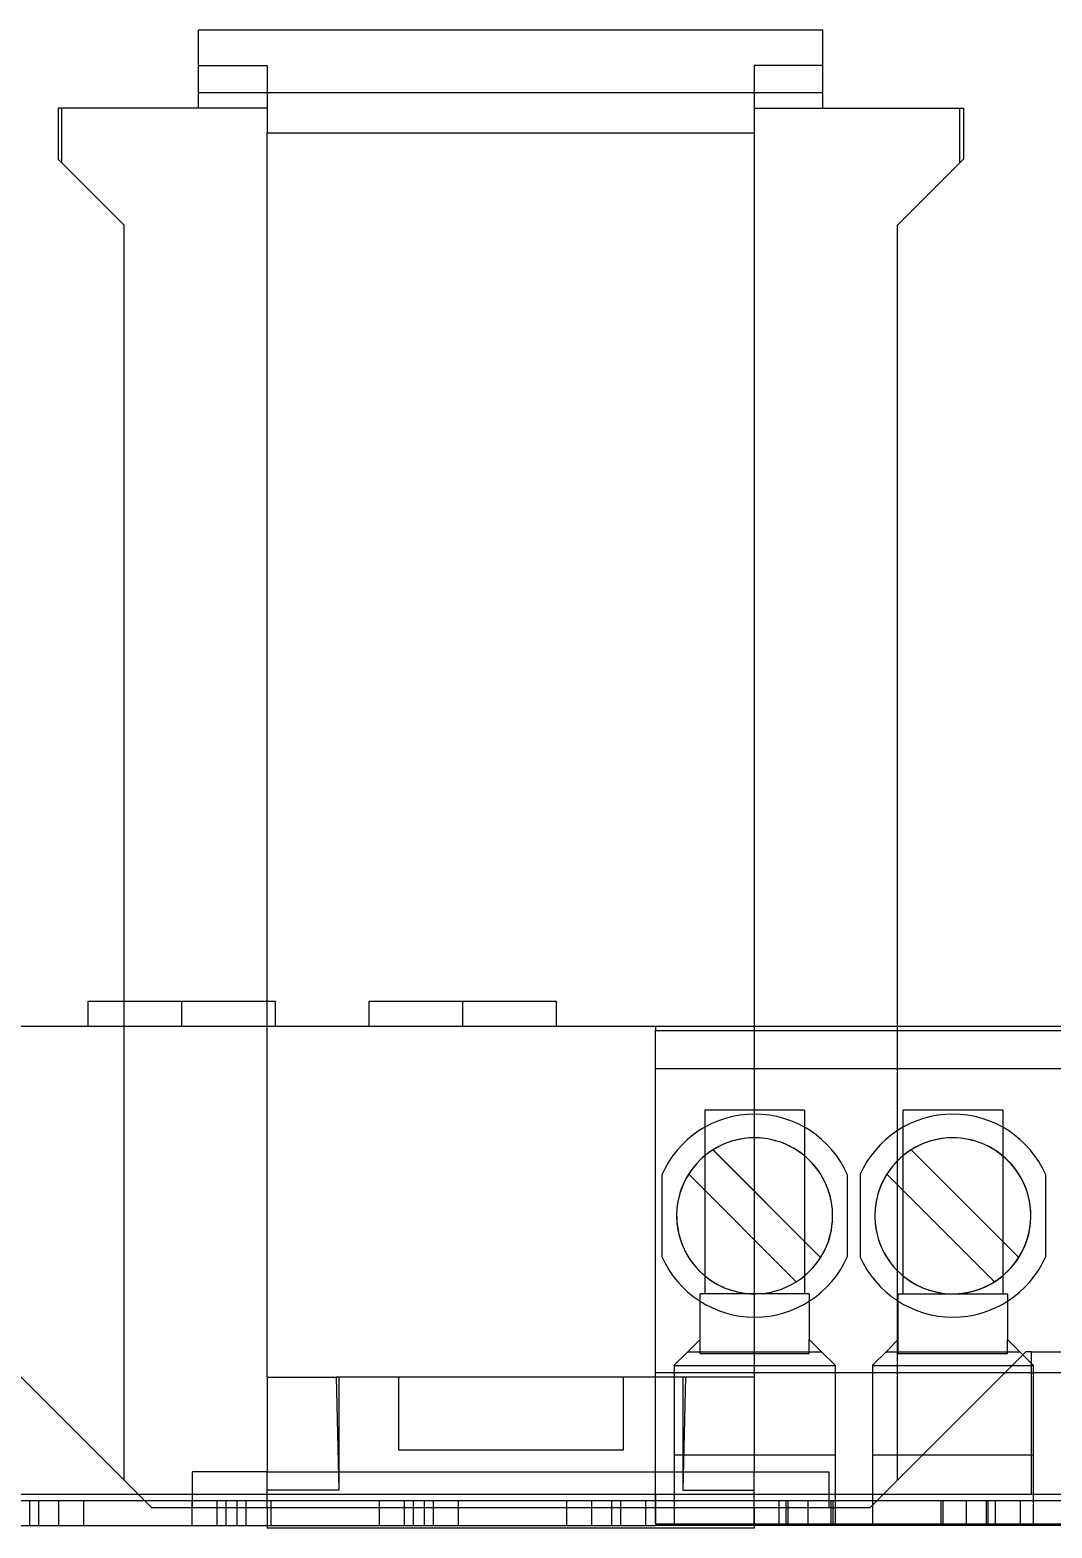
# Model space of a CAD drawing. Header units: inches. Extents: x -8 to 28.4, y -30 to 31.2.
# Drawn here: x 0.684 to 1.973, y 9.482 to 11.372 of the extents above; entities that cross this region are included whole.
import ezdxf

# ---------------------------------------------------------------- set-up
doc = ezdxf.new("R2010")
doc.units = ezdxf.units.IN
doc.header["$MEASUREMENT"] = 0
for name, color, linetype in [('MAIN-1', 7, 'Continuous'), ('MAIN-2', 7, 'Continuous'), ('PSYMS', 7, 'Continuous')]:
    doc.layers.add(name, color=color, linetype=linetype)

# ---------------------------------------------------------------- blocks, each defined once
blk = doc.blocks.new('2866776')
at = {"layer": 'MAIN-1'}
for p, q in [((0, 0.6333), (3.5433, 0.6333)), ((1.9518, 0.6333), (1.9518, 0.6276)), ((1.9518, 0.6276), (3.2018, 0.6276)), ((1.9518, 0.5792), (1.9518, 0.6276)), ((3.2018, 0.5792), (1.9518, 0.5792)), ((1.9518, 0.1964), (1.9518, 0.5792)), ((2.3268, 0.4924), (2.3269, 0.4923)), ((2.16, 0.3414), (2.0243, 0.4771)), ((2.1033, 0.4887), (2.1035, 0.4887)), ((2.2743, 0.4771), (2.41, 0.3414)), ((1.9598, 0.4456), (1.9598, 0.3426)), ((2.1294, 0.3108), (1.9937, 0.4465)), ((2.1294, 0.3108), (1.9937, 0.4465)), ((1.9937, 0.4465), (1.9937, 0.4465)), ((2.194, 0.3426), (2.194, 0.4456)), ((2.2098, 0.4456), (2.2098, 0.3426)), ((2.3794, 0.3108), (2.2437, 0.4465)), ((2.3794, 0.3108), (2.2437, 0.4465)), ((2.2437, 0.4465), (2.2437, 0.4465)), ((2.444, 0.3426), (2.444, 0.4456)), ((1.9518, 0.1964), (3.2018, 0.1964)), ((1.9518, 0.0055), (1.9518, 0.1964)), ((1.231, 0.0034), (1.231, 0.0349)), ((1.231, 0.0034), (1.231, 0.0349)), ((1.231, 0.0034), (1.231, 0.0349)), ((1.231, 0.0034), (1.231, 0.0349)), ((1.231, 0.0034), (1.231, 0.0349)), ((1.231, 0.0034), (1.231, 0.0349)), ((1.231, 0.0034), (1.231, 0.0349)), ((1.8398, 0.0034), (1.8398, 0.0349)), ((1.8398, 0.0034), (1.8398, 0.0349)), ((1.8398, 0.0034), (1.8398, 0.0349)), ((1.8398, 0.0034), (1.8398, 0.0349)), ((1.8398, 0.0034), (1.8398, 0.0349)), ((1.8398, 0.0034), (1.8398, 0.0349)), ((1.8398, 0.0034), (1.8398, 0.0349)), ((1.8398, 0.0034), (1.8398, 0.0349)), ((1.8398, 0.0034), (1.8398, 0.0349)), ((1.8398, 0.0034), (1.8398, 0.0349)), ((1.8398, 0.0034), (1.8398, 0.0349)), ((1.1112, 0.0034), (1.9518, 0.0034)), ((1.4622, 0.0034), (1.4622, 0)), ((1.9518, 0.0055), (1.9518, 0.0034)), ((1.9518, 0.0055), (3.2018, 0.0055)), ((3.2018, 0.0034), (1.9518, 0.0034)), ((2.0764, 0.0034), (2.0764, 0)), ((2.0764, 0), (1.4622, 0))]:
    blk.add_line(p, q, dxfattribs=at)
for centre, radius, start, end in [((2.0769, 0.3941), 0.128, 90, 156.2604), ((2.0769, 0.3941), 0.128, 23.7396, 90), ((2.3269, 0.3941), 0.128, 90, 156.2604), ((2.3269, 0.3941), 0.128, 23.7396, 90), ((2.0768, 0.3939), 0.0984, 90, 270), ((2.0768, 0.3939), 0.0984, 74.3479, 90), ((2.3268, 0.3939), 0.0984, 90, 270), ((2.3268, 0.3939), 0.0984, 66.5218, 90), ((2.0768, 0.3939), 0.0984, 66.5218, 74.3479), ((2.0768, 0.3939), 0.0984, 302.291, 66.5218), ((2.3268, 0.3939), 0.0984, 270, 66.5218), ((2.0769, 0.3941), 0.128, 203.7396, 270), ((2.0769, 0.3941), 0.128, 270, 336.2604), ((2.3269, 0.3941), 0.128, 203.7396, 270), ((2.3269, 0.3941), 0.128, 270, 336.2604), ((2.0768, 0.3939), 0.0984, 270, 302.291)]:
    blk.add_arc(centre, radius, start, end, dxfattribs=at)
for centre, start_param, end_param in [((2.0769, 0.3939), -2.748893, -2.18531), ((2.0769, 0.3939), -3.022075, -2.748893), ((2.3269, 0.3939), -2.748893, -2.18531), ((2.3269, 0.3939), 3.12605, 3.534292), ((2.0769, 0.3939), -2.18531, -1.741681), ((2.0769, 0.3939), 3.12605, 3.26111), ((2.0769, 0.3939), 3.124519, 3.12605), ((2.3269, 0.3939), -2.18531, -1.741681), ((2.3269, 0.3939), 3.124519, 3.12605), ((2.0769, 0.3939), -1.741681, -0.018604), ((2.3269, 0.3939), -1.741681, -0.018604)]:
    blk.add_ellipse(centre, major_axis=(-0.0377, -0.0909), ratio=1, start_param=start_param, end_param=end_param, dxfattribs=at)
at = {"layer": 'MAIN-2'}
for p, q in [((1.3756, 1.8898), (1.3756, 1.8898)), ((1.3756, 1.8898), (2.163, 1.8898)), ((1.3756, 1.811), (1.3756, 1.8898)), ((2.163, 1.8898), (2.163, 1.8898)), ((2.163, 1.811), (2.163, 1.8898)), ((1.3756, 1.8449), (1.4622, 1.8449)), ((1.4622, 1.8449), (1.4622, 1.7913)), ((2.163, 1.8449), (2.0764, 1.8449)), ((2.0764, 1.8449), (2.0764, 1.7913)), ((1.3756, 1.811), (2.163, 1.811)), ((1.3756, 1.7913), (1.3756, 1.811)), ((1.3756, 1.811), (1.3756, 1.811)), ((2.163, 1.7913), (2.163, 1.811)), ((2.163, 1.811), (2.163, 1.811)), ((1.1985, 1.7913), (1.1985, 1.7269)), ((1.3756, 1.7913), (1.1985, 1.7913)), ((1.203, 1.7224), (1.203, 1.7913)), ((1.3756, 1.7913), (1.3756, 1.7913)), ((1.4622, 1.7913), (1.3756, 1.7913)), ((1.4622, 1.7913), (1.4622, 1.7913)), ((1.4622, 1.7913), (1.4622, 1.7913)), ((1.4622, 1.7913), (1.4622, 1.7596)), ((2.0764, 1.7913), (2.0764, 1.7596)), ((2.0764, 1.7913), (2.0764, 1.7913)), ((2.0764, 1.7913), (2.0764, 1.7913)), ((2.0764, 1.7913), (2.163, 1.7913)), ((2.163, 1.7913), (2.3402, 1.7913)), ((2.163, 1.7913), (2.163, 1.7913)), ((2.3357, 1.7224), (2.3357, 1.7913)), ((2.3402, 1.7913), (2.3402, 1.7269)), ((1.4622, 0.1905), (1.4622, 1.7596)), ((2.0764, 1.7596), (1.4622, 1.7596)), ((2.0764, 1.7596), (2.0764, 0.1905)), ((1.2817, 1.6436), (1.1985, 1.7269)), ((2.2569, 1.6436), (2.3402, 1.7269)), ((1.2817, 0.0604), (1.2817, 1.6436)), ((1.2817, 1.6436), (1.2817, 1.6436)), ((2.2569, 0.0604), (2.2569, 1.6436)), ((2.2569, 1.6436), (2.2569, 1.6436)), ((1.2362, 0.6648), (1.2362, 0.6648)), ((1.2362, 0.6648), (1.4724, 0.6648)), ((1.2362, 0.6333), (1.2362, 0.6648)), ((1.3543, 0.6333), (1.3543, 0.6648)), ((1.4724, 0.6648), (1.4724, 0.6648)), ((1.4724, 0.6333), (1.4724, 0.6648)), ((1.5906, 0.6648), (1.5906, 0.6648)), ((1.5906, 0.6648), (1.8268, 0.6648)), ((1.5906, 0.6333), (1.5906, 0.6648)), ((1.7087, 0.6333), (1.7087, 0.6648)), ((1.8268, 0.6648), (1.8268, 0.6648)), ((1.8268, 0.6333), (1.8268, 0.6648)), ((1.2362, 0.6333), (1.2362, 0.6333)), ((1.4724, 0.6333), (1.4724, 0.6333)), ((1.5906, 0.6333), (1.5906, 0.6333)), ((1.8268, 0.6333), (1.8268, 0.6333)), ((1.9518, 0.6333), (1.9518, 0.6333)), ((1.9518, 0.6276), (1.9518, 0.6276)), ((1.9518, 0.6276), (1.9518, 0.6276)), ((2.0139, 0.5272), (2.0139, 0.5272)), ((2.1399, 0.5272), (2.0139, 0.5272)), ((2.0139, 0.5272), (2.0139, 0.2955)), ((2.1399, 0.5272), (2.1399, 0.5272)), ((2.1399, 0.5272), (2.1399, 0.2955)), ((2.2639, 0.5272), (2.2639, 0.5272)), ((2.3899, 0.5272), (2.2639, 0.5272)), ((2.2639, 0.5272), (2.2639, 0.2955)), ((2.3899, 0.5272), (2.3899, 0.5272)), ((2.3899, 0.5272), (2.3899, 0.2955)), ((2.0768, 0.4924), (2.0769, 0.4923)), ((2.0243, 0.4771), (2.0244, 0.4771)), ((2.0244, 0.4771), (2.1601, 0.3413)), ((2.1146, 0.4848), (2.1144, 0.4849)), ((2.2743, 0.4771), (2.2744, 0.4771)), ((2.2744, 0.4771), (2.4101, 0.3413)), ((2.3646, 0.4848), (2.3644, 0.4849)), ((1.9598, 0.4456), (1.9598, 0.4456)), ((2.194, 0.4456), (2.194, 0.4456)), ((2.2098, 0.4456), (2.2098, 0.4456)), ((2.444, 0.4456), (2.444, 0.4456)), ((1.9598, 0.3426), (1.9598, 0.3426)), ((2.1601, 0.3413), (2.16, 0.3414)), ((2.1601, 0.3413), (2.1601, 0.3413)), ((2.194, 0.3426), (2.194, 0.3426)), ((2.2098, 0.3426), (2.2098, 0.3426)), ((2.41, 0.3414), (2.4101, 0.3413)), ((2.4101, 0.3413), (2.4101, 0.3413)), ((2.444, 0.3426), (2.444, 0.3426)), ((2.0377, 0.3036), (2.0376, 0.3037)), ((2.1295, 0.3107), (2.1294, 0.3108)), ((2.1295, 0.3107), (2.1294, 0.3108)), ((2.1295, 0.3107), (2.1295, 0.3107)), ((2.2877, 0.3036), (2.2876, 0.3037)), ((2.3795, 0.3107), (2.3794, 0.3108)), ((2.3795, 0.3107), (2.3794, 0.3108)), ((2.3795, 0.3107), (2.3795, 0.3107)), ((2.008, 0.2378), (2.008, 0.2955)), ((2.1458, 0.2955), (2.008, 0.2955)), ((2.008, 0.2955), (2.008, 0.2955)), ((2.0139, 0.2955), (2.0139, 0.2955)), ((2.0502, 0.2992), (2.0504, 0.2991)), ((2.0768, 0.2955), (2.0769, 0.2955)), ((2.1399, 0.2955), (2.1399, 0.2955)), ((2.1458, 0.2955), (2.1458, 0.2378)), ((2.1458, 0.2955), (2.1458, 0.2955)), ((2.258, 0.2955), (2.3958, 0.2955)), ((2.258, 0.2955), (2.258, 0.2955)), ((2.258, 0.2378), (2.258, 0.2955)), ((2.2639, 0.2955), (2.2639, 0.2955)), ((2.3002, 0.2992), (2.3004, 0.2991)), ((2.3268, 0.2955), (2.3269, 0.2955)), ((2.3899, 0.2955), (2.3899, 0.2955)), ((2.3958, 0.2955), (2.3958, 0.2955)), ((2.3958, 0.2955), (2.3958, 0.2378)), ((2.008, 0.2378), (1.9927, 0.2224)), ((2.008, 0.2378), (2.008, 0.2378)), ((2.008, 0.2201), (2.008, 0.2378)), ((2.1458, 0.2378), (2.1612, 0.2224)), ((2.1458, 0.2378), (2.1458, 0.2378)), ((2.1458, 0.2201), (2.1458, 0.2378)), ((2.258, 0.2378), (2.2427, 0.2224)), ((2.258, 0.2378), (2.258, 0.2378)), ((2.258, 0.2201), (2.258, 0.2378)), ((2.3958, 0.2201), (2.3958, 0.2378)), ((2.3958, 0.2378), (2.4112, 0.2224)), ((2.3958, 0.2378), (2.3958, 0.2378)), ((1.1197, 0.2224), (1.3166, 0.0256)), ((1.9927, 0.2224), (1.9755, 0.2053)), ((1.9927, 0.2224), (2.1612, 0.2224)), ((2.008, 0.2201), (2.1458, 0.2201)), ((2.1612, 0.2224), (2.1783, 0.2053)), ((2.4189, 0.2224), (2.2221, 0.0256)), ((2.2427, 0.2224), (2.2255, 0.2053)), ((2.2427, 0.2224), (2.4112, 0.2224)), ((2.258, 0.2201), (2.3958, 0.2201)), ((2.4112, 0.2224), (2.4283, 0.2053)), ((2.4259, 0.2224), (2.4189, 0.2224)), ((2.4189, 0.2224), (2.4189, 0.2224)), ((2.4259, 0.0428), (2.4259, 0.2224)), ((2.4259, 0.2224), (2.5347, 0.2224)), ((1.4622, 0.1905), (1.5492, 0.1905)), ((1.4622, 0.1905), (1.4622, 0.0711)), ((1.5492, 0.1905), (1.5526, 0.0479)), ((1.9895, 0.1905), (1.5492, 0.1905)), ((1.5526, 0.1905), (1.5526, 0.0479)), ((1.6276, 0.1905), (1.6276, 0.0984)), ((1.6276, 0.1905), (1.6276, 0.1905)), ((1.9111, 0.1905), (1.9111, 0.0984)), ((1.9111, 0.1905), (1.9111, 0.1905)), ((1.9518, 0.1964), (1.9518, 0.1964)), ((1.9755, 0.2053), (1.9755, 0.205)), ((1.9755, 0.2053), (1.9755, 0.2053)), ((1.9755, 0.205), (2.1783, 0.205)), ((1.9755, 0.205), (1.9755, 0.0055)), ((1.9895, 0.1905), (1.9861, 0.0479)), ((1.9861, 0.1905), (1.9861, 0.0479)), ((2.0764, 0.1905), (1.9895, 0.1905)), ((2.0764, 0.1905), (2.0764, 0.0711)), ((2.1783, 0.2053), (2.1783, 0.205)), ((2.1783, 0.2053), (2.1783, 0.2053)), ((2.1783, 0.205), (2.1783, 0.0055)), ((2.2255, 0.2053), (2.2255, 0.2053)), ((2.2255, 0.2053), (2.2255, 0.205)), ((2.2255, 0.205), (2.2255, 0.0055)), ((2.2255, 0.205), (2.4283, 0.205)), ((2.4283, 0.2053), (2.4283, 0.205)), ((2.4283, 0.2053), (2.4283, 0.2053)), ((2.4283, 0.205), (2.4283, 0.0055)), ((1.9111, 0.0984), (1.6276, 0.0984)), ((1.6276, 0.0984), (1.6276, 0.0984)), ((1.9111, 0.0984), (1.9111, 0.0984)), ((2.1783, 0.0921), (1.9755, 0.0921)), ((2.4283, 0.0921), (2.2255, 0.0921)), ((1.2817, 0.0604), (1.2817, 0.0604)), ((1.3677, 0.0256), (1.3677, 0.0711)), ((1.4622, 0.0711), (1.3677, 0.0711)), ((1.4622, 0.0711), (2.0764, 0.0711)), ((1.4622, 0.0256), (1.4622, 0.0711)), ((2.0764, 0.0711), (2.1709, 0.0711)), ((2.0764, 0.0256), (2.0764, 0.0711)), ((2.1709, 0.0256), (2.1709, 0.0711)), ((2.2569, 0.0604), (2.2569, 0.0604)), ((0, 0.0428), (3.5433, 0.0428)), ((1.5526, 0.0479), (1.4622, 0.0479)), ((1.9518, 0.0429), (1.9518, 0.0429)), ((1.9518, 0.0429), (1.9518, 0.0055)), ((1.9518, 0.0429), (3.2018, 0.0429)), ((1.9861, 0.0479), (2.0764, 0.0479)), ((1.1312, 0.0349), (1.1994, 0.0349)), ((1.1628, 0.0034), (1.1628, 0.0349)), ((1.1628, 0.0349), (1.231, 0.0349)), ((1.1628, 0.0034), (1.1628, 0.0349)), ((1.1628, 0.0034), (1.1628, 0.0349)), ((1.1628, 0.0034), (1.1628, 0.0349)), ((1.1628, 0.0034), (1.1628, 0.0349)), ((1.1628, 0.0034), (1.1628, 0.0349)), ((1.1742, 0.0034), (1.1742, 0.0349)), ((1.1994, 0.0034), (1.1994, 0.0349)), ((1.1994, 0.0034), (1.1994, 0.0349)), ((1.1994, 0.0034), (1.1994, 0.0349)), ((1.1994, 0.0034), (1.1994, 0.0349)), ((1.1994, 0.0034), (1.1994, 0.0349)), ((1.1994, 0.0034), (1.1994, 0.0349)), ((1.1994, 0.0034), (1.1994, 0.0349)), ((1.1994, 0.0034), (1.1994, 0.0349)), ((1.1994, 0.0034), (1.1994, 0.0349)), ((1.1994, 0.0034), (1.1994, 0.0349)), ((1.1994, 0.0034), (1.1994, 0.0349)), ((1.1994, 0.0034), (1.1994, 0.0349)), ((1.231, 0.0034), (1.231, 0.0349)), ((1.231, 0.0034), (1.231, 0.0349)), ((1.231, 0.0034), (1.231, 0.0349)), ((1.231, 0.0034), (1.231, 0.0349)), ((1.231, 0.0034), (1.231, 0.0349)), ((1.231, 0.0034), (1.231, 0.0349)), ((1.231, 0.0034), (1.231, 0.0349)), ((1.231, 0.0034), (1.231, 0.0349)), ((1.231, 0.0034), (1.231, 0.0349)), ((1.231, 0.0034), (1.231, 0.0349)), ((1.231, 0.0034), (1.231, 0.0349)), ((1.231, 0.0034), (1.231, 0.0349)), ((1.231, 0.0034), (1.231, 0.0349)), ((1.231, 0.0034), (1.231, 0.0349)), ((1.231, 0.0034), (1.231, 0.0349)), ((1.231, 0.0034), (1.231, 0.0349)), ((1.231, 0.0349), (1.231, 0.0349)), ((1.231, 0.0349), (1.3674, 0.0349)), ((1.231, 0.0034), (1.231, 0.0349)), ((2.2221, 0.0256), (1.3166, 0.0256)), ((1.3166, 0.0256), (1.3166, 0.0256)), ((1.3674, 0.0034), (1.3674, 0.0349)), ((1.3674, 0.0034), (1.3674, 0.0349)), ((1.3674, 0.0034), (1.3674, 0.0349)), ((1.3674, 0.0034), (1.3674, 0.0349)), ((1.3674, 0.0034), (1.3674, 0.0349)), ((1.3674, 0.0034), (1.3674, 0.0349)), ((1.3674, 0.0034), (1.3674, 0.0349)), ((1.3674, 0.0034), (1.3674, 0.0349)), ((1.3674, 0.0034), (1.3674, 0.0349)), ((1.3674, 0.0034), (1.3674, 0.0349)), ((1.3674, 0.0034), (1.3674, 0.0349)), ((1.3674, 0.0034), (1.3674, 0.0349)), ((1.3674, 0.0034), (1.3674, 0.0349)), ((1.3674, 0.0034), (1.3674, 0.0349)), ((1.3674, 0.0034), (1.3674, 0.0349)), ((1.3674, 0.0034), (1.3674, 0.0349)), ((1.3674, 0.0034), (1.3674, 0.0349)), ((1.3674, 0.0034), (1.3674, 0.0349)), ((1.3674, 0.0034), (1.3674, 0.0349)), ((1.3674, 0.0034), (1.3674, 0.0349)), ((1.3674, 0.0034), (1.3674, 0.0349)), ((1.3674, 0.0034), (1.3674, 0.0349)), ((1.3674, 0.0034), (1.3674, 0.0349)), ((1.3674, 0.0349), (1.4356, 0.0349)), ((1.3674, 0.0034), (1.3674, 0.0349)), ((1.3674, 0.0034), (1.3674, 0.0349)), ((1.3677, 0.0256), (1.3677, 0.0256)), ((1.3991, 0.0034), (1.3991, 0.0349)), ((1.3991, 0.0034), (1.3991, 0.0349)), ((1.3991, 0.0034), (1.3991, 0.0349)), ((1.3991, 0.0034), (1.3991, 0.0349)), ((1.3991, 0.0034), (1.3991, 0.0349)), ((1.3991, 0.0349), (1.4104, 0.0349)), ((1.3991, 0.0034), (1.3991, 0.0349)), ((1.3991, 0.0034), (1.3991, 0.0349)), ((1.3991, 0.0034), (1.3991, 0.0349)), ((1.3991, 0.0034), (1.3991, 0.0349)), ((1.3991, 0.0034), (1.3991, 0.0349)), ((1.3991, 0.0034), (1.3991, 0.0349)), ((1.3991, 0.0034), (1.3991, 0.0349)), ((1.4104, 0.0349), (1.6604, 0.0349)), ((1.4104, 0.0034), (1.4104, 0.0349)), ((1.4242, 0.0034), (1.4242, 0.0349)), ((1.4356, 0.0034), (1.4356, 0.0349)), ((1.4356, 0.0034), (1.4356, 0.0349)), ((1.4356, 0.0034), (1.4356, 0.0349)), ((1.4356, 0.0034), (1.4356, 0.0349)), ((1.4356, 0.0034), (1.4356, 0.0349)), ((1.4356, 0.0034), (1.4356, 0.0349)), ((1.4356, 0.0034), (1.4356, 0.0349)), ((1.4356, 0.0034), (1.4356, 0.0349)), ((1.4356, 0.0034), (1.4356, 0.0349)), ((1.4356, 0.0034), (1.4356, 0.0349)), ((1.4356, 0.0034), (1.4356, 0.0349)), ((1.4356, 0.0034), (1.4356, 0.0349)), ((1.4622, 0.0256), (1.4622, 0.0256)), ((1.4622, 0.0256), (1.4622, 0.0256)), ((1.4622, 0.0256), (1.4622, 0.0256)), ((1.4622, 0.0256), (1.4622, 0.0034)), ((1.4672, 0.0034), (1.4672, 0.0349)), ((1.4672, 0.0034), (1.4672, 0.0349)), ((1.4672, 0.0034), (1.4672, 0.0349)), ((1.4672, 0.0034), (1.4672, 0.0349)), ((1.4672, 0.0034), (1.4672, 0.0349)), ((1.4672, 0.0034), (1.4672, 0.0349)), ((1.4672, 0.0034), (1.4672, 0.0349)), ((1.4672, 0.0034), (1.4672, 0.0349)), ((1.4672, 0.0034), (1.4672, 0.0349)), ((1.4672, 0.0034), (1.4672, 0.0349)), ((1.4672, 0.0034), (1.4672, 0.0349)), ((1.4672, 0.0034), (1.4672, 0.0349)), ((1.4672, 0.0034), (1.4672, 0.0349)), ((1.4672, 0.0034), (1.4672, 0.0349)), ((1.4672, 0.0034), (1.4672, 0.0349)), ((1.4672, 0.0034), (1.4672, 0.0349)), ((1.4672, 0.0034), (1.4672, 0.0349)), ((1.4672, 0.0034), (1.4672, 0.0349)), ((1.4672, 0.0034), (1.4672, 0.0349)), ((1.4672, 0.0034), (1.4672, 0.0349)), ((1.4672, 0.0034), (1.4672, 0.0349)), ((1.4672, 0.0034), (1.4672, 0.0349)), ((1.4672, 0.0034), (1.4672, 0.0349)), ((1.4672, 0.0034), (1.4672, 0.0349)), ((1.4672, 0.0034), (1.4672, 0.0349)), ((1.6036, 0.0034), (1.6036, 0.0349)), ((1.6036, 0.0034), (1.6036, 0.0349)), ((1.6036, 0.0034), (1.6036, 0.0349)), ((1.6036, 0.0034), (1.6036, 0.0349)), ((1.6036, 0.0034), (1.6036, 0.0349)), ((1.6036, 0.0034), (1.6036, 0.0349)), ((1.6036, 0.0034), (1.6036, 0.0349)), ((1.6036, 0.0034), (1.6036, 0.0349)), ((1.6036, 0.0034), (1.6036, 0.0349)), ((1.6036, 0.0034), (1.6036, 0.0349)), ((1.6036, 0.0034), (1.6036, 0.0349)), ((1.6036, 0.0034), (1.6036, 0.0349)), ((1.6036, 0.0034), (1.6036, 0.0349)), ((1.6036, 0.0034), (1.6036, 0.0349)), ((1.6036, 0.0034), (1.6036, 0.0349)), ((1.6036, 0.0034), (1.6036, 0.0349)), ((1.6036, 0.0034), (1.6036, 0.0349)), ((1.6036, 0.0034), (1.6036, 0.0349)), ((1.6036, 0.0034), (1.6036, 0.0349)), ((1.6036, 0.0034), (1.6036, 0.0349)), ((1.6036, 0.0034), (1.6036, 0.0349)), ((1.6036, 0.0034), (1.6036, 0.0349)), ((1.6036, 0.0034), (1.6036, 0.0349)), ((1.6036, 0.0034), (1.6036, 0.0349)), ((1.6036, 0.0034), (1.6036, 0.0349)), ((1.6353, 0.0034), (1.6353, 0.0349)), ((1.6353, 0.0034), (1.6353, 0.0349)), ((1.6353, 0.0034), (1.6353, 0.0349)), ((1.6353, 0.0034), (1.6353, 0.0349)), ((1.6353, 0.0034), (1.6353, 0.0349)), ((1.6353, 0.0034), (1.6353, 0.0349)), ((1.6353, 0.0034), (1.6353, 0.0349)), ((1.6353, 0.0034), (1.6353, 0.0349)), ((1.6353, 0.0034), (1.6353, 0.0349)), ((1.6353, 0.0034), (1.6353, 0.0349)), ((1.6353, 0.0034), (1.6353, 0.0349)), ((1.6353, 0.0349), (1.7035, 0.0349)), ((1.6353, 0.0034), (1.6353, 0.0349)), ((1.6466, 0.0034), (1.6466, 0.0349)), ((1.6604, 0.0349), (1.6718, 0.0349)), ((1.6604, 0.0034), (1.6604, 0.0349)), ((1.6718, 0.0034), (1.6718, 0.0349)), ((1.6718, 0.0034), (1.6718, 0.0349)), ((1.6718, 0.0034), (1.6718, 0.0349)), ((1.6718, 0.0034), (1.6718, 0.0349)), ((1.6718, 0.0034), (1.6718, 0.0349)), ((1.6718, 0.0034), (1.6718, 0.0349)), ((1.6718, 0.0034), (1.6718, 0.0349)), ((1.6718, 0.0034), (1.6718, 0.0349)), ((1.6718, 0.0034), (1.6718, 0.0349)), ((1.6718, 0.0034), (1.6718, 0.0349)), ((1.6718, 0.0034), (1.6718, 0.0349)), ((1.6718, 0.0034), (1.6718, 0.0349)), ((1.7035, 0.0034), (1.7035, 0.0349)), ((1.7035, 0.0034), (1.7035, 0.0349)), ((1.7035, 0.0034), (1.7035, 0.0349)), ((1.7035, 0.0034), (1.7035, 0.0349)), ((1.7035, 0.0034), (1.7035, 0.0349)), ((1.7035, 0.0034), (1.7035, 0.0349)), ((1.7035, 0.0034), (1.7035, 0.0349)), ((1.7035, 0.0034), (1.7035, 0.0349)), ((1.7035, 0.0034), (1.7035, 0.0349)), ((1.7035, 0.0034), (1.7035, 0.0349)), ((1.7035, 0.0034), (1.7035, 0.0349)), ((1.7035, 0.0034), (1.7035, 0.0349)), ((1.7035, 0.0034), (1.7035, 0.0349)), ((1.7035, 0.0034), (1.7035, 0.0349)), ((1.7035, 0.0034), (1.7035, 0.0349)), ((1.7035, 0.0034), (1.7035, 0.0349)), ((1.7035, 0.0034), (1.7035, 0.0349)), ((1.7035, 0.0034), (1.7035, 0.0349)), ((1.7035, 0.0034), (1.7035, 0.0349)), ((1.7035, 0.0034), (1.7035, 0.0349)), ((1.7035, 0.0034), (1.7035, 0.0349)), ((1.7035, 0.0034), (1.7035, 0.0349)), ((1.7035, 0.0034), (1.7035, 0.0349)), ((1.7035, 0.0349), (1.8398, 0.0349)), ((1.7035, 0.0034), (1.7035, 0.0349)), ((1.7035, 0.0034), (1.7035, 0.0349)), ((1.8398, 0.0034), (1.8398, 0.0349)), ((1.8398, 0.0034), (1.8398, 0.0349)), ((1.8398, 0.0034), (1.8398, 0.0349)), ((1.8398, 0.0349), (1.908, 0.0349)), ((1.8398, 0.0034), (1.8398, 0.0349)), ((1.8398, 0.0034), (1.8398, 0.0349)), ((1.8398, 0.0034), (1.8398, 0.0349)), ((1.8398, 0.0034), (1.8398, 0.0349)), ((1.8398, 0.0034), (1.8398, 0.0349)), ((1.8398, 0.0034), (1.8398, 0.0349)), ((1.8398, 0.0034), (1.8398, 0.0349)), ((1.8398, 0.0034), (1.8398, 0.0349)), ((1.8398, 0.0034), (1.8398, 0.0349)), ((1.8398, 0.0349), (1.8398, 0.0349)), ((1.8398, 0.0034), (1.8398, 0.0349)), ((1.8715, 0.0034), (1.8715, 0.0349)), ((1.8715, 0.0034), (1.8715, 0.0349)), ((1.8715, 0.0349), (1.9397, 0.0349)), ((1.8715, 0.0034), (1.8715, 0.0349)), ((1.8715, 0.0034), (1.8715, 0.0349)), ((1.8715, 0.0034), (1.8715, 0.0349)), ((1.8715, 0.0034), (1.8715, 0.0349)), ((1.8715, 0.0034), (1.8715, 0.0349)), ((1.8715, 0.0034), (1.8715, 0.0349)), ((1.8715, 0.0034), (1.8715, 0.0349)), ((1.8715, 0.0034), (1.8715, 0.0349)), ((1.8715, 0.0034), (1.8715, 0.0349)), ((1.8715, 0.0034), (1.8715, 0.0349)), ((1.8967, 0.0034), (1.8967, 0.0349)), ((1.908, 0.0034), (1.908, 0.0349)), ((1.908, 0.0034), (1.908, 0.0349)), ((1.908, 0.0034), (1.908, 0.0349)), ((1.908, 0.0034), (1.908, 0.0349)), ((1.908, 0.0034), (1.908, 0.0349)), ((1.908, 0.0034), (1.908, 0.0349)), ((1.908, 0.0034), (1.908, 0.0349)), ((1.908, 0.0034), (1.908, 0.0349)), ((1.908, 0.0034), (1.908, 0.0349)), ((1.908, 0.0034), (1.908, 0.0349)), ((1.908, 0.0034), (1.908, 0.0349)), ((1.9397, 0.0034), (1.9397, 0.0349)), ((1.9397, 0.0034), (1.9397, 0.0349)), ((1.9397, 0.0034), (1.9397, 0.0349)), ((1.9397, 0.0034), (1.9397, 0.0349)), ((1.9397, 0.0349), (2.0761, 0.0349)), ((1.9397, 0.0034), (1.9397, 0.0349)), ((1.9397, 0.0034), (1.9397, 0.0349)), ((1.9397, 0.0034), (1.9397, 0.0349)), ((1.9397, 0.0034), (1.9397, 0.0349)), ((1.9397, 0.0034), (1.9397, 0.0349)), ((1.9397, 0.0034), (1.9397, 0.0349)), ((1.9397, 0.0034), (1.9397, 0.0349)), ((1.9397, 0.0034), (1.9397, 0.0349)), ((1.9397, 0.0034), (1.9397, 0.0349)), ((1.9397, 0.0034), (1.9397, 0.0349)), ((1.9397, 0.0034), (1.9397, 0.0349)), ((1.9397, 0.0034), (1.9397, 0.0349)), ((1.9397, 0.0034), (1.9397, 0.0349)), ((1.9397, 0.0034), (1.9397, 0.0349)), ((1.9397, 0.0034), (1.9397, 0.0349)), ((1.9397, 0.0034), (1.9397, 0.0349)), ((1.9397, 0.0034), (1.9397, 0.0349)), ((1.9397, 0.0034), (1.9397, 0.0349)), ((1.9397, 0.0034), (1.9397, 0.0349)), ((1.9397, 0.0034), (1.9397, 0.0349)), ((2.0761, 0.0034), (2.0761, 0.0349)), ((2.0761, 0.0034), (2.0761, 0.0349)), ((2.0761, 0.0034), (2.0761, 0.0349)), ((2.0761, 0.0034), (2.0761, 0.0349)), ((2.0761, 0.0349), (2.1443, 0.0349)), ((2.0761, 0.0034), (2.0761, 0.0349)), ((2.0761, 0.0034), (2.0761, 0.0349)), ((2.0761, 0.0034), (2.0761, 0.0349)), ((2.0761, 0.0034), (2.0761, 0.0349)), ((2.0761, 0.0034), (2.0761, 0.0349)), ((2.0761, 0.0034), (2.0761, 0.0349)), ((2.0761, 0.0034), (2.0761, 0.0349)), ((2.0761, 0.0034), (2.0761, 0.0349)), ((2.0761, 0.0034), (2.0761, 0.0349)), ((2.0761, 0.0034), (2.0761, 0.0349)), ((2.0761, 0.0034), (2.0761, 0.0349)), ((2.0761, 0.0034), (2.0761, 0.0349)), ((2.0761, 0.0034), (2.0761, 0.0349)), ((2.0761, 0.0034), (2.0761, 0.0349)), ((2.0761, 0.0034), (2.0761, 0.0349)), ((2.0761, 0.0034), (2.0761, 0.0349)), ((2.0761, 0.0034), (2.0761, 0.0349)), ((2.0761, 0.0034), (2.0761, 0.0349)), ((2.0761, 0.0034), (2.0761, 0.0349)), ((2.0761, 0.0034), (2.0761, 0.0349)), ((2.0764, 0.0256), (2.0764, 0.0256)), ((2.0764, 0.0256), (2.0764, 0.0256)), ((2.0764, 0.0256), (2.0764, 0.0256)), ((2.0764, 0.0256), (2.0764, 0.0034)), ((2.1077, 0.0034), (2.1077, 0.0349)), ((2.1077, 0.0349), (2.1166, 0.0349)), ((2.1077, 0.0034), (2.1077, 0.0349)), ((2.1077, 0.0034), (2.1077, 0.0349)), ((2.1077, 0.0034), (2.1077, 0.0349)), ((2.1077, 0.0034), (2.1077, 0.0349)), ((2.1077, 0.0034), (2.1077, 0.0349)), ((2.1077, 0.0034), (2.1077, 0.0349)), ((2.1077, 0.0034), (2.1077, 0.0349)), ((2.1077, 0.0034), (2.1077, 0.0349)), ((2.1077, 0.0034), (2.1077, 0.0349)), ((2.1077, 0.0034), (2.1077, 0.0349)), ((2.1166, 0.0349), (2.3716, 0.0349)), ((2.1166, 0.0034), (2.1166, 0.0349)), ((2.1191, 0.0034), (2.1191, 0.0349)), ((2.1443, 0.0034), (2.1443, 0.0349)), ((2.1443, 0.0034), (2.1443, 0.0349)), ((2.1443, 0.0034), (2.1443, 0.0349)), ((2.1443, 0.0034), (2.1443, 0.0349)), ((2.1443, 0.0034), (2.1443, 0.0349)), ((2.1443, 0.0034), (2.1443, 0.0349)), ((2.1443, 0.0034), (2.1443, 0.0349)), ((2.1443, 0.0034), (2.1443, 0.0349)), ((2.1443, 0.0034), (2.1443, 0.0349)), ((2.1443, 0.0034), (2.1443, 0.0349)), ((2.1443, 0.0034), (2.1443, 0.0349)), ((2.1443, 0.0034), (2.1443, 0.0349)), ((2.1709, 0.0256), (2.1709, 0.0256)), ((2.1735, 0.0034), (2.1735, 0.0349)), ((2.1759, 0.0034), (2.1759, 0.0349)), ((2.1759, 0.0034), (2.1759, 0.0349)), ((2.1759, 0.0034), (2.1759, 0.0349)), ((2.1759, 0.0034), (2.1759, 0.0349)), ((2.1759, 0.0034), (2.1759, 0.0349)), ((2.1759, 0.0034), (2.1759, 0.0349)), ((2.1759, 0.0034), (2.1759, 0.0349)), ((2.1759, 0.0034), (2.1759, 0.0349)), ((2.1759, 0.0034), (2.1759, 0.0349)), ((2.1759, 0.0034), (2.1759, 0.0349)), ((2.1759, 0.0034), (2.1759, 0.0349)), ((2.1759, 0.0034), (2.1759, 0.0349)), ((2.1759, 0.0034), (2.1759, 0.0349)), ((2.1759, 0.0034), (2.1759, 0.0349)), ((2.1759, 0.0034), (2.1759, 0.0349)), ((2.1759, 0.0034), (2.1759, 0.0349)), ((2.1759, 0.0034), (2.1759, 0.0349)), ((2.1759, 0.0034), (2.1759, 0.0349)), ((2.1759, 0.0034), (2.1759, 0.0349)), ((2.1759, 0.0034), (2.1759, 0.0349)), ((2.1759, 0.0034), (2.1759, 0.0349)), ((2.1759, 0.0034), (2.1759, 0.0349)), ((2.1759, 0.0034), (2.1759, 0.0349)), ((2.2221, 0.0256), (2.2221, 0.0256)), ((2.3123, 0.0034), (2.3123, 0.0349)), ((2.3123, 0.0034), (2.3123, 0.0349)), ((2.3123, 0.0034), (2.3123, 0.0349)), ((2.3123, 0.0034), (2.3123, 0.0349)), ((2.3123, 0.0034), (2.3123, 0.0349)), ((2.3123, 0.0034), (2.3123, 0.0349)), ((2.3123, 0.0034), (2.3123, 0.0349)), ((2.3123, 0.0034), (2.3123, 0.0349)), ((2.3123, 0.0034), (2.3123, 0.0349)), ((2.3123, 0.0034), (2.3123, 0.0349)), ((2.3123, 0.0034), (2.3123, 0.0349)), ((2.3123, 0.0034), (2.3123, 0.0349)), ((2.3123, 0.0034), (2.3123, 0.0349)), ((2.3123, 0.0034), (2.3123, 0.0349)), ((2.3123, 0.0034), (2.3123, 0.0349)), ((2.3123, 0.0034), (2.3123, 0.0349)), ((2.3123, 0.0034), (2.3123, 0.0349)), ((2.3123, 0.0034), (2.3123, 0.0349)), ((2.3123, 0.0034), (2.3123, 0.0349)), ((2.3123, 0.0034), (2.3123, 0.0349)), ((2.3123, 0.0034), (2.3123, 0.0349)), ((2.3123, 0.0034), (2.3123, 0.0349)), ((2.3123, 0.0034), (2.3123, 0.0349)), ((2.3147, 0.0034), (2.3147, 0.0349)), ((2.3439, 0.0034), (2.3439, 0.0349)), ((2.3439, 0.0034), (2.3439, 0.0349)), ((2.3439, 0.0034), (2.3439, 0.0349)), ((2.3439, 0.0034), (2.3439, 0.0349)), ((2.3439, 0.0034), (2.3439, 0.0349)), ((2.3439, 0.0034), (2.3439, 0.0349)), ((2.3439, 0.0034), (2.3439, 0.0349)), ((2.3439, 0.0349), (2.4121, 0.0349)), ((2.3439, 0.0034), (2.3439, 0.0349)), ((2.3439, 0.0034), (2.3439, 0.0349)), ((2.3439, 0.0034), (2.3439, 0.0349)), ((2.3439, 0.0034), (2.3439, 0.0349)), ((2.3439, 0.0034), (2.3439, 0.0349)), ((2.3691, 0.0034), (2.3691, 0.0349)), ((2.3716, 0.0034), (2.3716, 0.0349)), ((2.3716, 0.0349), (2.3805, 0.0349)), ((2.3805, 0.0034), (2.3805, 0.0349)), ((2.3805, 0.0034), (2.3805, 0.0349)), ((2.3805, 0.0034), (2.3805, 0.0349)), ((2.3805, 0.0034), (2.3805, 0.0349)), ((2.3805, 0.0034), (2.3805, 0.0349)), ((2.3805, 0.0034), (2.3805, 0.0349)), ((2.3805, 0.0034), (2.3805, 0.0349)), ((2.3805, 0.0034), (2.3805, 0.0349)), ((2.3805, 0.0034), (2.3805, 0.0349)), ((2.3805, 0.0034), (2.3805, 0.0349)), ((2.3805, 0.0034), (2.3805, 0.0349)), ((2.4121, 0.0034), (2.4121, 0.0349)), ((2.4121, 0.0034), (2.4121, 0.0349)), ((2.4121, 0.0034), (2.4121, 0.0349)), ((2.4121, 0.0034), (2.4121, 0.0349)), ((2.4121, 0.0034), (2.4121, 0.0349)), ((2.4121, 0.0034), (2.4121, 0.0349)), ((2.4121, 0.0034), (2.4121, 0.0349)), ((2.4121, 0.0034), (2.4121, 0.0349)), ((2.4121, 0.0034), (2.4121, 0.0349)), ((2.4121, 0.0034), (2.4121, 0.0349)), ((2.4121, 0.0034), (2.4121, 0.0349)), ((2.4121, 0.0034), (2.4121, 0.0349)), ((2.4121, 0.0034), (2.4121, 0.0349)), ((2.4121, 0.0034), (2.4121, 0.0349)), ((2.4121, 0.0349), (2.5485, 0.0349)), ((2.4121, 0.0034), (2.4121, 0.0349)), ((2.4121, 0.0034), (2.4121, 0.0349)), ((2.4121, 0.0034), (2.4121, 0.0349)), ((2.4121, 0.0034), (2.4121, 0.0349)), ((2.4121, 0.0034), (2.4121, 0.0349)), ((2.4121, 0.0034), (2.4121, 0.0349)), ((2.4121, 0.0034), (2.4121, 0.0349)), ((2.4121, 0.0034), (2.4121, 0.0349)), ((2.4121, 0.0034), (2.4121, 0.0349)), ((2.4121, 0.0034), (2.4121, 0.0349)), ((1.231, 0.0034), (1.231, 0.0034)), ((1.4622, 0), (1.4622, 0)), ((1.8398, 0.0034), (1.8398, 0.0034)), ((1.9518, 0.0055), (1.9518, 0.0055)), ((1.9518, 0.0055), (1.9518, 0.0055)), ((1.9518, 0.0034), (1.9518, 0.0034)), ((1.9755, 0.0055), (1.9755, 0.0055)), ((2.0764, 0), (2.0764, 0)), ((2.1783, 0.0055), (2.1783, 0.0055)), ((2.2255, 0.0055), (2.2255, 0.0055)), ((2.4283, 0.0055), (2.4283, 0.0055))]:
    blk.add_line(p, q, dxfattribs=at)
for centre, start_param, end_param in [((2.0769, 0.3939), 1.399912, 3.124519), ((2.3269, 0.3939), 1.399912, 3.124519), ((2.0769, 0.3939), 0.956283, 1.399912), ((2.3269, 0.3939), 0.956283, 1.399912), ((2.0769, 0.3939), -0.017074, 0.392699), ((2.0769, 0.3939), 0.392699, 0.956283), ((2.3269, 0.3939), -0.017074, 0.392699), ((2.3269, 0.3939), 0.392699, 0.956283)]:
    blk.add_ellipse(centre, major_axis=(-0.0377, -0.0909), ratio=1, start_param=start_param, end_param=end_param, dxfattribs=at)

msp = doc.modelspace()

# ---------------------------------------------------------------- block references
at = {"layer": 'PSYMS'}
msp.add_blockref('2866776', (-0.479, 9.4823), dxfattribs=at)

doc.saveas('drawing.dxf')
